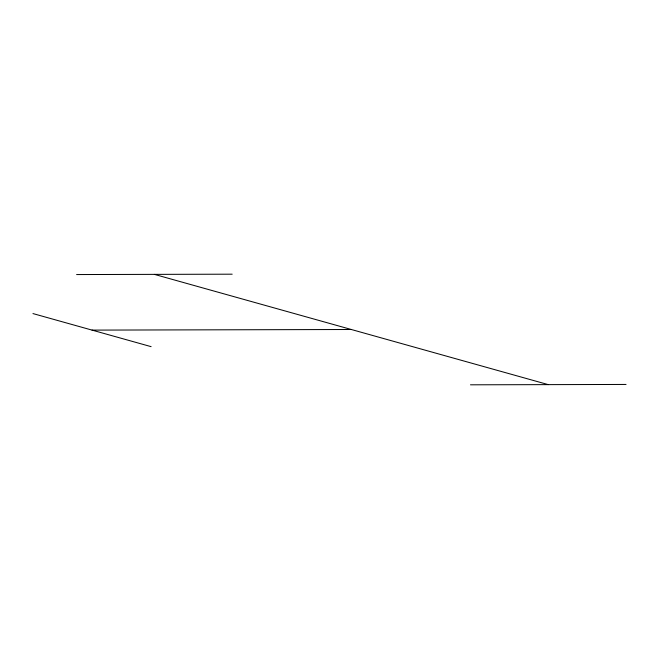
<?xml version="1.0" encoding="UTF-8"?>
<svg xmlns="http://www.w3.org/2000/svg" width="659" height="659" viewBox="0 0 659 659"><rect width="100%" height="100%" fill="white"/><g stroke="black" fill="none" stroke-linecap="round" stroke-linejoin="round"><path stroke-width="0.99" d="M76.601 274.556L232.182 274.185M92.029 330.11L351.329 329.5M470.477 384.815L626.05 384.444M154.387 274.375L548.263 384.625M32.95 313.569L151.109 346.65"/></g></svg>
